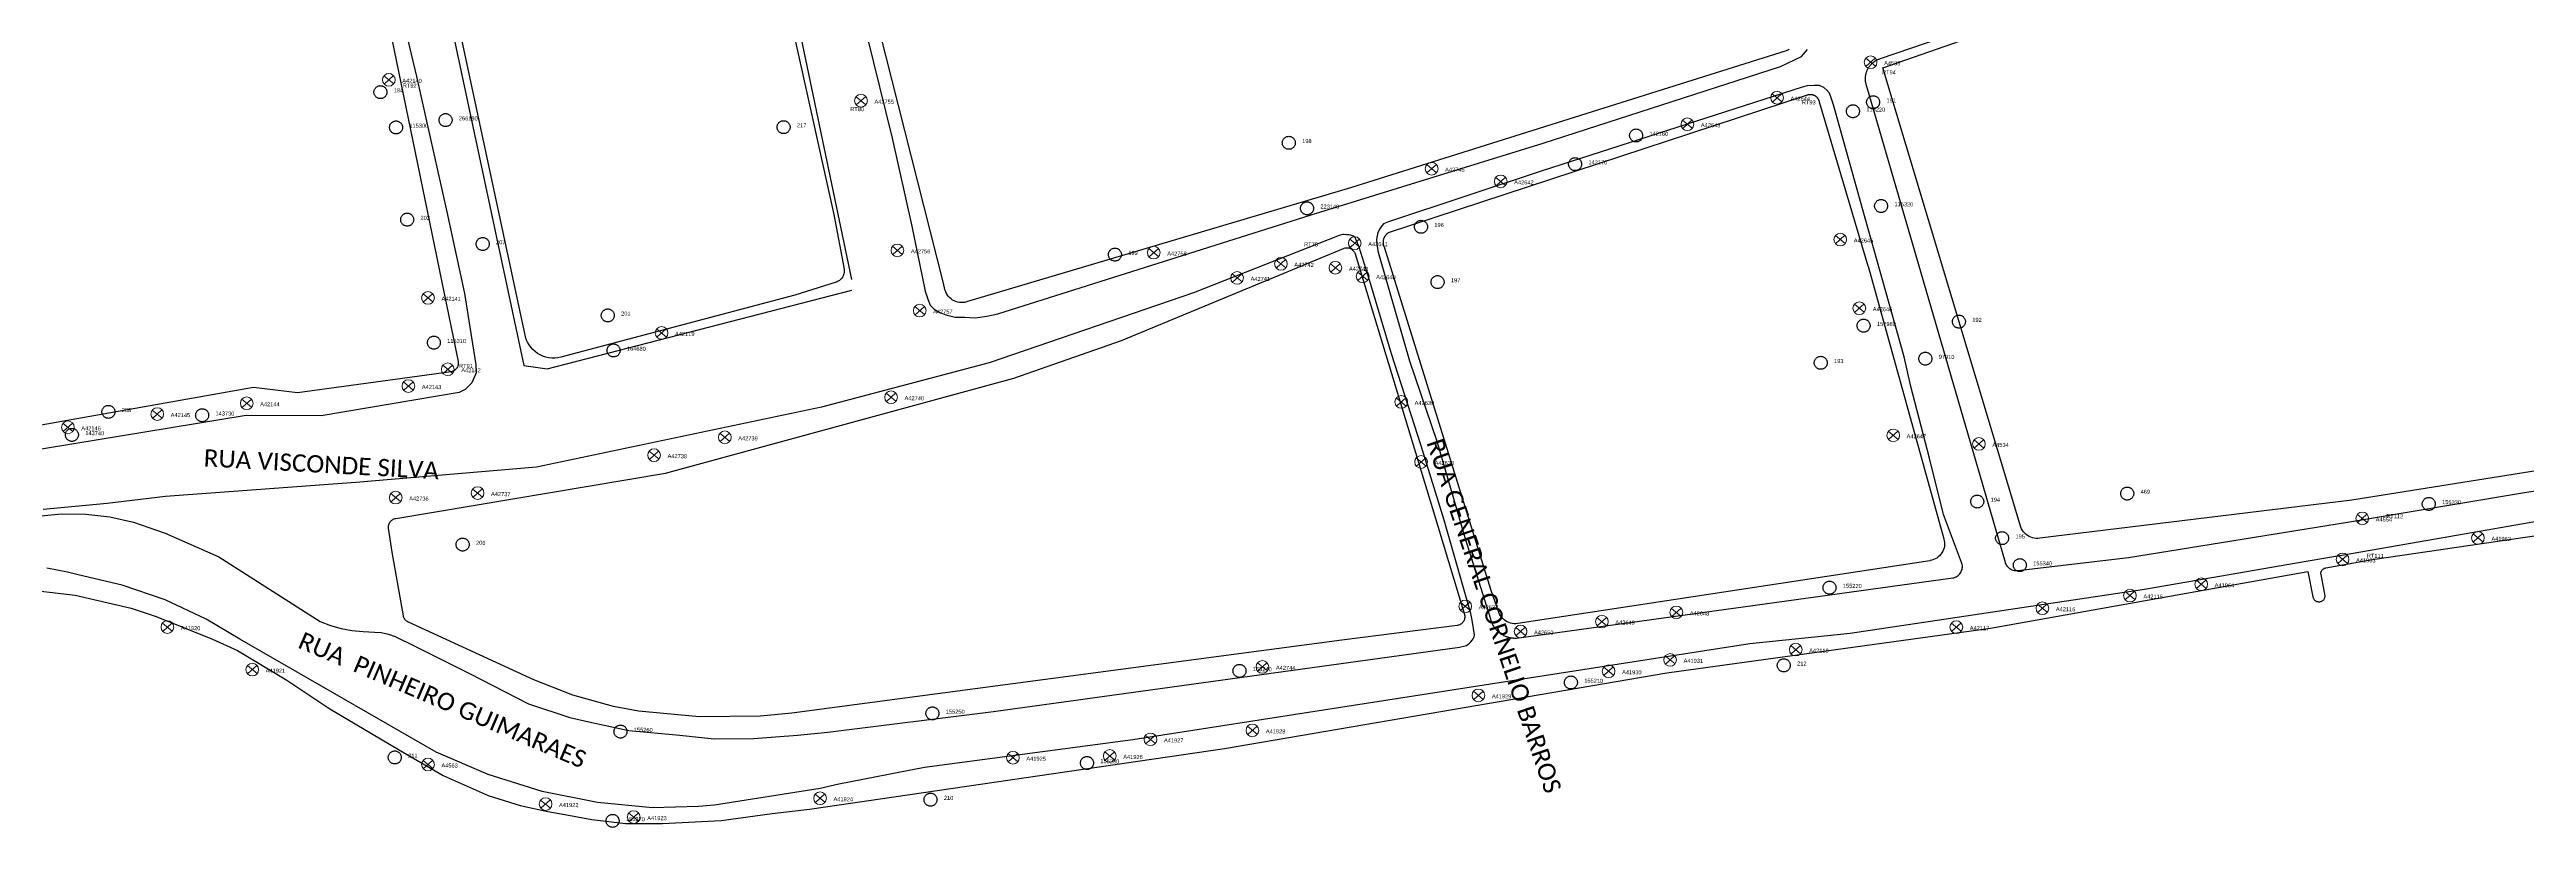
# Model space of a CAD drawing. Header units: millimetres. Extents: x 676447 to 689606, y 7455628 to 7463967.
# Drawn here: x 684855.3 to 685284, y 7459948.1 to 7460082.8 of the extents above; entities that cross this region are included whole.
import ezdxf

# ---------------------------------------------------------------- set-up
doc = ezdxf.new("R2010")
doc.units = ezdxf.units.MM
doc.header["$LTSCALE"] = 0.1
doc.header["$MEASUREMENT"] = 0
doc.linetypes.add('PHANTOM2', pattern=[1.25, 0.625, -0.125, 0.125, -0.125, 0.125, -0.125])
doc.layers.add('10.4-Postes', color=1, linetype='Continuous', lineweight=0)
for name, color, linetype in [('Caixas Subterrâneas', 5, 'Continuous'), ('LEGENDAS_INFRAESTRUTURAS', 7, 'Continuous'), ('MUB_MEIOFIO', 7, 'Continuous'), ('MUB_QUADRAS', 7, 'Continuous'), ('MUB_SEGMENTO', 7, 'Continuous'), ('NOS_DE_INFRAESTRUTURA', 7, 'Continuous')]:
    doc.layers.add(name, color=color, linetype=linetype)
doc.styles.add('Legend', font='calibri.ttf')
doc.styles.get("Standard").update_dxf_attribs({"font": 'arial.ttf'})

# ---------------------------------------------------------------- blocks, each defined once
blk = doc.blocks.new('MHMZ')
at = {"linetype": 'PHANTOM2'}
blk.add_circle((0, 0), 0.0000101, dxfattribs=at)
blk = doc.blocks.new('PTPT')
at = {"layer": '10.4-Postes', "color": 1, "linetype": 'PHANTOM2'}
for points in [[(-0.0000079, 0.0000104), (0.0000075, -0.000002)], [(0.000007, 0.0000109), (-0.0000074, -0.0000025)]]:
    blk.add_lwpolyline(points, dxfattribs=at)
at = {"layer": '10.4-Postes', "color": 1}
blk.add_circle((-0.0000002, 0.0000042), 0.00000987, dxfattribs=at)

msp = doc.modelspace()

# ---------------------------------------------------------------- linework, layer by layer
at = {"layer": 'MUB_MEIOFIO', "color": 253, "linetype": 'Continuous'}
for points in [[(684994.18, 7460042.92), (684977.66, 7460121.97), (684973.93, 7460121.7), (684920.65, 7460106.53), (684937.43, 7460028.02), (684941.43, 7460027.49), (684994.18, 7460041.06)], [(684848.67, 7460083.12), (684892.62, 7460096.8), (684909.09, 7460101.89), (684910.61, 7460102.39), (684911.4, 7460102.45), (684912.33, 7460102.2), (684913.06, 7460101.59), (684913.34, 7460101.1), (684918.81, 7460078.06), (684924.09, 7460054.64), (684927.16, 7460040.5), (684929.11, 7460028.14)], [(684996.81, 7460084.97), (685001.16, 7460067.41), (685004.54, 7460052.17), (685006.88, 7460040.92), (685007.31, 7460039.51), (685007.74, 7460038.48), (685008.44, 7460037.78), (685009.3, 7460037.26), (685010.43, 7460036.83), (685012.07, 7460036.4), (685013.72, 7460036.4), (685015.54, 7460036.31), (685017.53, 7460036.57), (685019.44, 7460037), (685073.67, 7460054.15), (685113.82, 7460066.54), (685154.9, 7460079.81), (685158.55, 7460081.55), (685159.59, 7460082.76)], [(685320.35, 7460011.89), (685282.69, 7460005.8), (685253.05, 7460000.87), (685215.17, 7459994.77), (685196.03, 7459992.48), (685195.83, 7459992.47), (685195.62, 7459992.48), (685195.41, 7459992.51), (685195.21, 7459992.56), (685195.01, 7459992.63), (685194.82, 7459992.72), (685194.64, 7459992.83), (685194.48, 7459992.96), (685194.33, 7459993.11), (685194.2, 7459993.27), (685194.08, 7459993.44), (685193.98, 7459993.63), (685193.9, 7459993.82), (685193.88, 7459993.91), (685169.89, 7460076.34), (685169.84, 7460076.46), (685169.8, 7460076.58), (685169.77, 7460076.7), (685169.73, 7460076.82), (685169.71, 7460076.94), (685169.68, 7460077.07), (685169.66, 7460077.19), (685169.65, 7460077.32), (685169.64, 7460077.45), (685169.63, 7460077.57), (685169.63, 7460077.7), (685169.63, 7460077.83), (685169.64, 7460077.95), (685169.65, 7460078.08), (685169.66, 7460078.2), (685169.68, 7460078.33), (685169.71, 7460078.45), (685169.74, 7460078.58), (685169.77, 7460078.7), (685169.81, 7460078.82), (685169.85, 7460078.94), (685169.89, 7460079.06), (685169.94, 7460079.17), (685170, 7460079.29), (685170.05, 7460079.4), (685170.12, 7460079.51), (685170.18, 7460079.62), (685170.25, 7460079.73), (685170.32, 7460079.83), (685170.4, 7460079.93), (685170.48, 7460080.03), (685170.56, 7460080.12), (685170.65, 7460080.22), (685170.74, 7460080.31), (685170.83, 7460080.39), (685170.93, 7460080.47), (685171.02, 7460080.55), (685171.13, 7460080.63), (685171.23, 7460080.7), (685171.34, 7460080.77), (685171.44, 7460080.84), (685171.55, 7460080.9), (685171.67, 7460080.96), (685171.78, 7460081.01), (685171.9, 7460081.06), (685172.02, 7460081.1), (685172.14, 7460081.14), (685172.26, 7460081.18), (685190.51, 7460087.44)], [(685104.71, 7459984.2), (685104.75, 7459984.05), (685104.79, 7459983.91), (685104.84, 7459983.76), (685104.9, 7459983.62), (685104.95, 7459983.48), (685105.02, 7459983.34), (685105.08, 7459983.2), (685105.16, 7459983.07), (685105.23, 7459982.94), (685105.32, 7459982.81), (685105.4, 7459982.69), (685105.49, 7459982.56), (685105.59, 7459982.45), (685105.69, 7459982.33), (685105.79, 7459982.22), (685105.89, 7459982.11), (685106, 7459982), (685106.12, 7459981.9), (685106.24, 7459981.81), (685106.36, 7459981.71), (685106.48, 7459981.63), (685106.61, 7459981.54), (685106.74, 7459981.46), (685106.87, 7459981.39), (685107, 7459981.32), (685107.14, 7459981.25), (685107.28, 7459981.19), (685107.42, 7459981.13), (685107.56, 7459981.08), (685107.71, 7459981.04), (685107.85, 7459980.99), (685108, 7459980.96), (685108.15, 7459980.93), (685108.3, 7459980.9), (685108.45, 7459980.88), (685108.6, 7459980.87), (685108.75, 7459980.86), (685108.91, 7459980.85), (685109.06, 7459980.85), (685109.21, 7459980.86), (685184.74, 7459991.26), (685184.95, 7459991.3), (685185.15, 7459991.37), (685185.34, 7459991.46), (685185.52, 7459991.56), (685185.69, 7459991.69), (685185.84, 7459991.83), (685185.98, 7459991.99), (685186.1, 7459992.16), (685186.2, 7459992.34), (685186.28, 7459992.53), (685186.35, 7459992.73), (685186.39, 7459992.94), (685186.41, 7459993.14), (685186.41, 7459993.35), (685186.38, 7459993.56), (685186.34, 7459993.77), (685186.28, 7459993.93), (685183.17, 7460002.27), (685183.11, 7460002.47), (685183.1, 7460002.49), (685180.73, 7460012.01), (685177.46, 7460024.41), (685176.36, 7460029.53), (685169.57, 7460053.57), (685164.09, 7460073.19), (685163.74, 7460074.2), (685163.42, 7460075.19), (685162.97, 7460075.73), (685162.45, 7460076.18), (685161.66, 7460076.5), (685160.77, 7460076.55), (685159.53, 7460076.45), (685158.68, 7460076.25), (685113.68, 7460061.76), (685087.07, 7460052.93), (685086.23, 7460052.55), (685085.9, 7460052.22), (685085.55, 7460051.72), (685085.24, 7460051.08), (685085.11, 7460050.51), (685085.02, 7460049.87), (685085.07, 7460049.1), (685085.22, 7460047.87), (685085.38, 7460047.25), (685090.69, 7460028.85), (685095.42, 7460014.94), (685100.26, 7459998.28), (685104.71, 7459984.2)], [(685101.31, 7459985.1), (685096.69, 7460001.25), (685092.73, 7460014.15), (685087.57, 7460030.07), (685084, 7460042.07), (685082.01, 7460048.54), (685081.32, 7460050.18), (685081.04, 7460050.41), (685080.84, 7460050.52), (685080.5, 7460050.64), (685080.19, 7460050.67), (685079.83, 7460050.69), (685079.42, 7460050.7), (685079.19, 7460050.71), (685078.95, 7460050.65), (685078.51, 7460050.55), (685053.31, 7460040.61), (685017.95, 7460028.53), (684988.94, 7460020.82), (684939.57, 7460010.46), (684908.3, 7460007.79), (684875.39, 7460005.34), (684865.25, 7460004.13), (684854.22, 7460003.09)], [(684929.11, 7460028.14), (684929.13, 7460026.75), (684928.39, 7460025.02), (684927.22, 7460023.87), (684926.23, 7460023.38), (684902.31, 7460019.33), (684889.34, 7460019.38), (684846.1, 7460012.28)], [(684853.2, 7460001.95), (684857.38, 7460002.34), (684861.59, 7460002.3), (684865.76, 7460001.82), (684869.86, 7460000.9), (684873.84, 7459999.56), (684875.29, 7459999.02), (684884.61, 7459994.91), (684902.13, 7459983.72), (684903.91, 7459983), (684905.76, 7459982.48), (684907.65, 7459982.15), (684909.57, 7459982.01), (684911.55, 7459981.89), (684912.68, 7459981.79), (684913.98, 7459981.53), (684915.13, 7459981.12), (684918.55, 7459979.42), (684928, 7459974.74), (684938.19, 7459969.44), (684945.38, 7459967.11), (684949.16, 7459966.21), (684955.57, 7459964.85), (684964.39, 7459964.02), (684970.35, 7459963.42), (684977.14, 7459963.49), (684984.76, 7459964.02), (684990.03, 7459964.55), (685018.69, 7459968.11), (685099.35, 7459979.27), (685099.6, 7459979.32), (685100.09, 7459979.42), (685100.56, 7459979.58), (685100.83, 7459979.72), (685101.08, 7459979.95), (685101.35, 7459980.2), (685101.58, 7459980.47), (685101.72, 7459980.7), (685101.93, 7459981.04), (685101.96, 7459981.43), (685101.54, 7459983.93), (685101.31, 7459985.1)], [(685287.17, 7460001.24), (685254.08, 7459995.47), (685244.22, 7459993.82), (685217.94, 7459989.26), (685166.98, 7459981.62), (685149.64, 7459979.87), (685042.79, 7459963.22), (685006.73, 7459958.43), (684991.9, 7459955.54), (684988.67, 7459954.82), (684970.41, 7459951.92), (684967.65, 7459951.66), (684959.7, 7459951.46), (684950.14, 7459952.37), (684940.55, 7459954.31), (684931.22, 7459957.23), (684922.24, 7459961.12), (684888.27, 7459980.64), (684882.42, 7459984.12), (684875.31, 7459987.46), (684867.89, 7459990.03), (684860.24, 7459991.82), (684858.44, 7459992.25), (684856.64, 7459992.63), (684854.82, 7459992.95)]]:
    msp.add_lwpolyline(points, dxfattribs=at)
at = {"layer": 'MUB_MEIOFIO', "linetype": 'Continuous'}
for points in [[(684994.18, 7460042.92), (684977.66, 7460121.97), (684973.93, 7460121.7), (684920.65, 7460106.53), (684937.43, 7460028.02), (684941.43, 7460027.49), (684994.18, 7460041.06)], [(684848.67, 7460083.12), (684892.62, 7460096.8), (684909.09, 7460101.89), (684910.61, 7460102.39), (684911.4, 7460102.45), (684912.33, 7460102.2), (684913.06, 7460101.59), (684913.34, 7460101.1), (684918.81, 7460078.06), (684924.09, 7460054.64), (684927.16, 7460040.5), (684929.11, 7460028.14)], [(684996.81, 7460084.97), (685001.16, 7460067.41), (685004.54, 7460052.17), (685006.88, 7460040.92), (685007.31, 7460039.51), (685007.74, 7460038.48), (685008.44, 7460037.78), (685009.3, 7460037.26), (685010.43, 7460036.83), (685012.07, 7460036.4), (685013.72, 7460036.4), (685015.54, 7460036.31), (685017.53, 7460036.57), (685019.44, 7460037), (685073.67, 7460054.15), (685113.82, 7460066.54), (685154.9, 7460079.81), (685158.55, 7460081.55), (685159.59, 7460082.76)], [(685320.35, 7460011.89), (685282.69, 7460005.8), (685253.05, 7460000.87), (685215.17, 7459994.77), (685196.03, 7459992.48), (685195.83, 7459992.47), (685195.62, 7459992.48), (685195.41, 7459992.51), (685195.21, 7459992.56), (685195.01, 7459992.63), (685194.82, 7459992.72), (685194.64, 7459992.83), (685194.48, 7459992.96), (685194.33, 7459993.11), (685194.2, 7459993.27), (685194.08, 7459993.44), (685193.98, 7459993.63), (685193.9, 7459993.82), (685193.88, 7459993.91), (685169.89, 7460076.34), (685169.84, 7460076.46), (685169.8, 7460076.58), (685169.77, 7460076.7), (685169.73, 7460076.82), (685169.71, 7460076.94), (685169.68, 7460077.07), (685169.66, 7460077.19), (685169.65, 7460077.32), (685169.64, 7460077.45), (685169.63, 7460077.57), (685169.63, 7460077.7), (685169.63, 7460077.83), (685169.64, 7460077.95), (685169.65, 7460078.08), (685169.66, 7460078.2), (685169.68, 7460078.33), (685169.71, 7460078.45), (685169.74, 7460078.58), (685169.77, 7460078.7), (685169.81, 7460078.82), (685169.85, 7460078.94), (685169.89, 7460079.06), (685169.94, 7460079.17), (685170, 7460079.29), (685170.05, 7460079.4), (685170.12, 7460079.51), (685170.18, 7460079.62), (685170.25, 7460079.73), (685170.32, 7460079.83), (685170.4, 7460079.93), (685170.48, 7460080.03), (685170.56, 7460080.12), (685170.65, 7460080.22), (685170.74, 7460080.31), (685170.83, 7460080.39), (685170.93, 7460080.47), (685171.02, 7460080.55), (685171.13, 7460080.63), (685171.23, 7460080.7), (685171.34, 7460080.77), (685171.44, 7460080.84), (685171.55, 7460080.9), (685171.67, 7460080.96), (685171.78, 7460081.01), (685171.9, 7460081.06), (685172.02, 7460081.1), (685172.14, 7460081.14), (685172.26, 7460081.18), (685190.51, 7460087.44)], [(685104.71, 7459984.2), (685104.75, 7459984.05), (685104.79, 7459983.91), (685104.84, 7459983.76), (685104.9, 7459983.62), (685104.95, 7459983.48), (685105.02, 7459983.34), (685105.08, 7459983.2), (685105.16, 7459983.07), (685105.23, 7459982.94), (685105.32, 7459982.81), (685105.4, 7459982.69), (685105.49, 7459982.56), (685105.59, 7459982.45), (685105.69, 7459982.33), (685105.79, 7459982.22), (685105.89, 7459982.11), (685106, 7459982), (685106.12, 7459981.9), (685106.24, 7459981.81), (685106.36, 7459981.71), (685106.48, 7459981.63), (685106.61, 7459981.54), (685106.74, 7459981.46), (685106.87, 7459981.39), (685107, 7459981.32), (685107.14, 7459981.25), (685107.28, 7459981.19), (685107.42, 7459981.13), (685107.56, 7459981.08), (685107.71, 7459981.04), (685107.85, 7459980.99), (685108, 7459980.96), (685108.15, 7459980.93), (685108.3, 7459980.9), (685108.45, 7459980.88), (685108.6, 7459980.87), (685108.75, 7459980.86), (685108.91, 7459980.85), (685109.06, 7459980.85), (685109.21, 7459980.86), (685184.74, 7459991.26), (685184.95, 7459991.3), (685185.15, 7459991.37), (685185.34, 7459991.46), (685185.52, 7459991.56), (685185.69, 7459991.69), (685185.84, 7459991.83), (685185.98, 7459991.99), (685186.1, 7459992.16), (685186.2, 7459992.34), (685186.28, 7459992.53), (685186.35, 7459992.73), (685186.39, 7459992.94), (685186.41, 7459993.14), (685186.41, 7459993.35), (685186.38, 7459993.56), (685186.34, 7459993.77), (685186.28, 7459993.93), (685183.17, 7460002.27), (685183.11, 7460002.47), (685183.1, 7460002.49), (685180.73, 7460012.01), (685177.46, 7460024.41), (685176.36, 7460029.53), (685169.57, 7460053.57), (685164.09, 7460073.19), (685163.74, 7460074.2), (685163.42, 7460075.19), (685162.97, 7460075.73), (685162.45, 7460076.18), (685161.66, 7460076.5), (685160.77, 7460076.55), (685159.53, 7460076.45), (685158.68, 7460076.25), (685113.68, 7460061.76), (685087.07, 7460052.93), (685086.23, 7460052.55), (685085.9, 7460052.22), (685085.55, 7460051.72), (685085.24, 7460051.08), (685085.11, 7460050.51), (685085.02, 7460049.87), (685085.07, 7460049.1), (685085.22, 7460047.87), (685085.38, 7460047.25), (685090.69, 7460028.85), (685095.42, 7460014.94), (685100.26, 7459998.28), (685104.71, 7459984.2)], [(685101.31, 7459985.1), (685096.69, 7460001.25), (685092.73, 7460014.15), (685087.57, 7460030.07), (685084, 7460042.07), (685082.01, 7460048.54), (685081.32, 7460050.18), (685081.04, 7460050.41), (685080.84, 7460050.52), (685080.5, 7460050.64), (685080.19, 7460050.67), (685079.83, 7460050.69), (685079.42, 7460050.7), (685079.19, 7460050.71), (685078.95, 7460050.65), (685078.51, 7460050.55), (685053.31, 7460040.61), (685017.95, 7460028.53), (684988.94, 7460020.82), (684939.57, 7460010.46), (684908.3, 7460007.79), (684875.39, 7460005.34), (684865.25, 7460004.13), (684854.22, 7460003.09)], [(684929.11, 7460028.14), (684929.13, 7460026.75), (684928.39, 7460025.02), (684927.22, 7460023.87), (684926.23, 7460023.38), (684902.31, 7460019.33), (684889.34, 7460019.38), (684846.1, 7460012.28)], [(684853.2, 7460001.95), (684857.38, 7460002.34), (684861.59, 7460002.3), (684865.76, 7460001.82), (684869.86, 7460000.9), (684873.84, 7459999.56), (684875.29, 7459999.02), (684884.61, 7459994.91), (684902.13, 7459983.72), (684903.91, 7459983), (684905.76, 7459982.48), (684907.65, 7459982.15), (684909.57, 7459982.01), (684911.55, 7459981.89), (684912.68, 7459981.79), (684913.98, 7459981.53), (684915.13, 7459981.12), (684918.55, 7459979.42), (684928, 7459974.74), (684938.19, 7459969.44), (684945.38, 7459967.11), (684949.16, 7459966.21), (684955.57, 7459964.85), (684964.39, 7459964.02), (684970.35, 7459963.42), (684977.14, 7459963.49), (684984.76, 7459964.02), (684990.03, 7459964.55), (685018.69, 7459968.11), (685099.35, 7459979.27), (685099.6, 7459979.32), (685100.09, 7459979.42), (685100.56, 7459979.58), (685100.83, 7459979.72), (685101.08, 7459979.95), (685101.35, 7459980.2), (685101.58, 7459980.47), (685101.72, 7459980.7), (685101.93, 7459981.04), (685101.96, 7459981.43), (685101.54, 7459983.93), (685101.31, 7459985.1)], [(685287.17, 7460001.24), (685254.08, 7459995.47), (685244.22, 7459993.82), (685217.94, 7459989.26), (685166.98, 7459981.62), (685149.64, 7459979.87), (685042.79, 7459963.22), (685006.73, 7459958.43), (684991.9, 7459955.54), (684988.67, 7459954.82), (684970.41, 7459951.92), (684967.65, 7459951.66), (684959.7, 7459951.46), (684950.14, 7459952.37), (684940.55, 7459954.31), (684931.22, 7459957.23), (684922.24, 7459961.12), (684888.27, 7459980.64), (684882.42, 7459984.12), (684875.31, 7459987.46), (684867.89, 7459990.03), (684860.24, 7459991.82), (684858.44, 7459992.25), (684856.64, 7459992.63), (684854.82, 7459992.95)]]:
    msp.add_lwpolyline(points, dxfattribs=at)
at = {"layer": 'MUB_QUADRAS', "linetype": 'Continuous'}
for points in [[(685156.45, 7460082.79), (685156.36, 7460082.74), (685156.27, 7460082.69), (685156.17, 7460082.65), (685156.08, 7460082.61), (685155.98, 7460082.57), (685155.88, 7460082.54), (685080.51, 7460058.78), (685014.04, 7460039.04), (685013.74, 7460038.97), (685013.42, 7460038.93), (685013.11, 7460038.93), (685012.8, 7460038.95), (685012.49, 7460039.01), (685012.19, 7460039.1), (685011.9, 7460039.22), (685011.62, 7460039.38), (685011.37, 7460039.56), (685011.13, 7460039.76), (685010.91, 7460039.99), (685010.72, 7460040.24), (685010.56, 7460040.51), (685010.43, 7460040.79), (685010.33, 7460041.09), (685010.3, 7460041.19), (685010.02, 7460042.29), (684988.92, 7460125.78)], [(684978.11, 7460112.47), (684991.09, 7460054.18), (684992.83, 7460044.74), (684992.85, 7460044.57), (684992.86, 7460044.36), (684992.85, 7460044.15), (684992.81, 7460043.94), (684992.76, 7460043.74), (684992.68, 7460043.55), (684992.58, 7460043.36), (684992.47, 7460043.19), (684992.33, 7460043.03), (684992.18, 7460042.88), (684992.02, 7460042.75), (684991.84, 7460042.64), (684991.65, 7460042.54), (684991.46, 7460042.47), (684984.3, 7460040.24), (684943.78, 7460029.5), (684943.27, 7460029.4), (684942.75, 7460029.34), (684942.23, 7460029.34), (684941.71, 7460029.4), (684941.19, 7460029.51), (684940.7, 7460029.67), (684940.22, 7460029.89), (684939.77, 7460030.15), (684939.34, 7460030.46), (684938.96, 7460030.81), (684938.61, 7460031.2), (684938.3, 7460031.63), (684938.04, 7460032.08), (684937.83, 7460032.56), (684937.67, 7460033.06), (684937.61, 7460033.29), (684922.84, 7460102.3)], [(685172.63, 7460079.57), (685233.03, 7460100.67)], [(684912.89, 7460092.72), (684926.01, 7460028.72), (684926.03, 7460028.57), (684926.04, 7460028.41), (684926.03, 7460028.26), (684926.01, 7460028.1), (684925.96, 7460027.95), (684925.91, 7460027.8), (684925.83, 7460027.66), (684925.75, 7460027.53), (684925.65, 7460027.41), (684925.54, 7460027.3), (684925.41, 7460027.2), (684925.28, 7460027.12), (684925.14, 7460027.05), (684924.99, 7460026.99), (684924.85, 7460026.95), (684898.24, 7460023.3)], [(685292.23, 7460010.86), (685253.84, 7460004.75), (685199.8, 7459998.14), (685199.48, 7459998.11), (685199.17, 7459998.11), (685198.86, 7459998.15), (685198.55, 7459998.22), (685198.25, 7459998.32), (685197.97, 7459998.45), (685197.7, 7459998.61), (685197.44, 7459998.79), (685197.21, 7459999), (685197, 7459999.24), (685196.82, 7459999.49), (685196.67, 7459999.77), (685196.54, 7460000.06), (685172.63, 7460079.57)], [(685086.36, 7460048.54), (685086.34, 7460048.6), (685086.31, 7460048.66), (685086.29, 7460048.73), (685086.26, 7460048.79), (685086.24, 7460048.86), (685086.23, 7460048.93), (685086.21, 7460049), (685086.2, 7460049.06), (685086.19, 7460049.13), (685086.18, 7460049.2), (685086.18, 7460049.27), (685086.18, 7460049.34), (685086.18, 7460049.41), (685086.18, 7460049.48), (685086.18, 7460049.55), (685086.19, 7460049.62), (685086.2, 7460049.69), (685086.21, 7460049.75), (685086.22, 7460049.82), (685086.24, 7460049.89), (685086.26, 7460049.96), (685086.28, 7460050.02), (685086.3, 7460050.09), (685086.33, 7460050.15), (685086.36, 7460050.22), (685086.39, 7460050.28), (685086.42, 7460050.34), (685086.45, 7460050.4), (685086.49, 7460050.46), (685086.53, 7460050.52), (685086.57, 7460050.57), (685086.61, 7460050.63), (685086.66, 7460050.68), (685086.7, 7460050.73), (685086.75, 7460050.78), (685086.8, 7460050.83), (685086.85, 7460050.88), (685086.9, 7460050.92), (685086.96, 7460050.97), (685087.01, 7460051.01), (685087.07, 7460051.05), (685159.58, 7460074.9), (685159.63, 7460074.91), (685159.68, 7460074.93), (685159.73, 7460074.94), (685159.79, 7460074.95), (685159.84, 7460074.96), (685159.9, 7460074.97), (685159.95, 7460074.97), (685160.01, 7460074.98), (685160.06, 7460074.98), (685160.12, 7460074.98), (685160.17, 7460074.98), (685160.23, 7460074.97), (685160.28, 7460074.97), (685160.34, 7460074.96), (685160.39, 7460074.95), (685160.45, 7460074.94), (685160.5, 7460074.92), (685160.55, 7460074.91), (685160.6, 7460074.89), (685160.66, 7460074.87), (685160.71, 7460074.85), (685160.76, 7460074.83), (685160.81, 7460074.8), (685160.85, 7460074.78), (685160.9, 7460074.75), (685160.95, 7460074.72), (685161, 7460074.69), (685161.04, 7460074.66), (685161.08, 7460074.62), (685161.13, 7460074.59), (685161.17, 7460074.55), (685161.21, 7460074.51), (685161.24, 7460074.47), (685161.28, 7460074.43), (685161.32, 7460074.39), (685161.35, 7460074.35), (685161.38, 7460074.3), (685161.41, 7460074.26), (685161.44, 7460074.21), (685161.47, 7460074.16), (685161.5, 7460074.11), (685161.52, 7460074.06), (685161.54, 7460074.01), (685161.57, 7460073.96), (685161.58, 7460073.91), (685161.6, 7460073.86), (685161.62, 7460073.81), (685161.63, 7460073.75), (685161.64, 7460073.7), (685170.07, 7460045.3), (685170.09, 7460045.24), (685183.21, 7459998.02), (685183.28, 7459997.71), (685183.32, 7459997.4), (685183.32, 7459997.09), (685183.29, 7459996.77), (685183.23, 7459996.47), (685183.13, 7459996.17), (685183.01, 7459995.88), (685182.85, 7459995.61), (685182.67, 7459995.35), (685182.46, 7459995.11), (685182.23, 7459994.9), (685181.98, 7459994.71), (685181.71, 7459994.56), (685181.42, 7459994.43), (685181.13, 7459994.33), (685180.82, 7459994.26), (685180.78, 7459994.25), (685109.44, 7459983.37), (685109.12, 7459983.34), (685108.81, 7459983.34), (685108.5, 7459983.37), (685108.19, 7459983.44), (685107.89, 7459983.54), (685107.61, 7459983.67), (685107.34, 7459983.83), (685107.08, 7459984.01), (685106.85, 7459984.22), (685106.64, 7459984.46), (685106.46, 7459984.71), (685106.3, 7459984.99), (685106.18, 7459985.27), (685106.15, 7459985.36), (685104.87, 7459989.08), (685086.36, 7460048.54)], [(684914, 7459999.86), (684913.98, 7460000.01), (684913.98, 7460000.17), (684914, 7460000.33), (684914.03, 7460000.48), (684914.08, 7460000.63), (684914.14, 7460000.77), (684914.22, 7460000.91), (684914.32, 7460001.04), (684914.42, 7460001.15), (684914.54, 7460001.26), (684914.67, 7460001.35), (684914.8, 7460001.43), (684914.95, 7460001.49), (684915.1, 7460001.54), (684915.23, 7460001.57), (684961.94, 7460009.43), (685022.21, 7460025.88), (685040.84, 7460032.38), (685079.27, 7460048.33), (685079.41, 7460048.38), (685079.56, 7460048.41), (685079.72, 7460048.43), (685079.87, 7460048.44), (685080.03, 7460048.43), (685080.19, 7460048.4), (685080.34, 7460048.36), (685080.48, 7460048.3), (685080.62, 7460048.23), (685080.75, 7460048.14), (685080.87, 7460048.04), (685080.98, 7460047.92), (685081.08, 7460047.8), (685081.16, 7460047.67), (685081.23, 7460047.53), (685081.28, 7460047.38), (685094.71, 7460003.3), (685100.21, 7459984.95), (685100.23, 7459984.86), (685100.26, 7459984.7), (685100.27, 7459984.55), (685100.27, 7459984.39), (685100.25, 7459984.24), (685100.21, 7459984.08), (685100.16, 7459983.93), (685100.09, 7459983.79), (685100.01, 7459983.66), (685099.91, 7459983.54), (685099.8, 7459983.42), (685099.68, 7459983.32), (685099.55, 7459983.23), (685099.41, 7459983.16), (685099.27, 7459983.1), (685099.12, 7459983.06), (685098.96, 7459983.03), (685078.99, 7459980.5), (684983.77, 7459967.84), (684978.36, 7459967.35), (684967.79, 7459967.23), (684957.27, 7459968.22), (684952.92, 7459969.03), (684945.91, 7459970.96), (684939.13, 7459973.61), (684917.41, 7459983.61), (684917.37, 7459983.63), (684917.24, 7459983.7), (684917.11, 7459983.79), (684916.99, 7459983.9), (684916.88, 7459984.01), (684916.79, 7459984.14), (684916.71, 7459984.27), (684916.64, 7459984.41), (684916.59, 7459984.56), (684916.55, 7459984.72), (684914.63, 7459995.74), (684914, 7459999.86)], [(684898.24, 7460023.3), (684890.58, 7460024.26), (684846.66, 7460016.42)], [(684849.86, 7459989.43), (684859.72, 7459988.25), (684869.41, 7459986.04), (684873.76, 7459984.56), (684878.79, 7459982.58), (684883.52, 7459980.66), (684887.82, 7459978.67), (684896.35, 7459973.58), (684903.8, 7459968.61), (684915.7, 7459961.54), (684923.46, 7459957.05), (684931.22, 7459953.6), (684936.74, 7459951.88), (684941.57, 7459950.84), (684944.5, 7459950.33), (684949.15, 7459949.46), (684955.02, 7459948.77), (684961.4, 7459948.77), (684971.57, 7459949.29), (684980.37, 7459950.5), (684986.87, 7459951.21), (685058.66, 7459961.71), (685135.23, 7459974.81), (685191.28, 7459982.58), (685246.19, 7459992.38), (685247.09, 7459987.97), (685247.11, 7459987.87), (685247.15, 7459987.77), (685247.19, 7459987.68), (685247.25, 7459987.59), (685247.31, 7459987.5), (685247.38, 7459987.43), (685247.46, 7459987.36), (685247.55, 7459987.3), (685247.64, 7459987.25), (685247.73, 7459987.21), (685247.83, 7459987.18), (685247.94, 7459987.16), (685248.04, 7459987.15), (685248.16, 7459987.14), (685248.21, 7459987.14), (685248.31, 7459987.15), (685248.42, 7459987.17), (685248.52, 7459987.2), (685248.61, 7459987.24), (685248.71, 7459987.29), (685248.79, 7459987.35), (685248.87, 7459987.41), (685248.95, 7459987.49), (685249.01, 7459987.57), (685249.07, 7459987.66), (685249.11, 7459987.76), (685249.15, 7459987.85), (685249.17, 7459987.96), (685249.19, 7459988.06), (685249.19, 7459988.16), (685248.49, 7459991.86), (685248.48, 7459991.96), (685248.48, 7459992.06), (685248.48, 7459992.17), (685248.51, 7459992.27), (685248.54, 7459992.37), (685248.58, 7459992.46), (685248.63, 7459992.56), (685248.69, 7459992.64), (685248.76, 7459992.72), (685248.84, 7459992.79), (685248.92, 7459992.85), (685249.01, 7459992.91), (685249.1, 7459992.95), (685249.2, 7459992.98), (685249.31, 7459993.01), (685257.4, 7459994.48), (685344.58, 7460007.21)]]:
    msp.add_lwpolyline(points, dxfattribs=at)

# ---------------------------------------------------------------- block references
at = {"layer": 'Caixas Subterrâneas', "color": 40}
for p, xscale, yscale, zscale, rotation in [((684912.58, 7460075.37), 111319.4907932736, 111319.4907932736, 111319.4907932736, 359.2963305937789), ((684923.85, 7460070.53), 111319.4907932735, 111319.4907932735, 111319.4907932735, 359.2962862292517), ((685167.47, 7460072.06), 111319.4907932735, 111319.4907932735, 111319.4907932735, 359.2953602584138), ((685170.96, 7460073.63), 111319.4907932736, 111319.4907932736, 111319.4907932736, 359.2953474457983), ((684915.28, 7460069.27), 111319.4907932736, 111319.4907932736, 111319.4907932736, 359.2963184527064), ((684982.36, 7460069.31), 111319.4907932736, 111319.4907932736, 111319.4907932736, 359.2960633538705), ((685069.82, 7460066.6), 111319.4907932736, 111319.4907932736, 111319.4907932736, 359.2957299019358), ((685129.93, 7460067.87), 111319.4907932736, 111319.4907932736, 111319.4907932736, 359.2955017157353), ((685119.37, 7460062.91), 111319.4907932736, 111319.4907932736, 111319.4907932736, 359.2955403427525), ((684917.21, 7460053.3), 111319.4907932736, 111319.4907932736, 111319.4907932736, 359.2963061614541), ((685072.97, 7460055.26), 111319.4907932736, 111319.4907932736, 111319.4907932736, 359.2957144155775), ((685172.34, 7460055.66), 111319.4907932735, 111319.4907932735, 111319.4907932735, 359.2953366681083), ((684930.28, 7460049.08), 111319.4907932736, 111319.4907932736, 111319.4907932736, 359.2962551592005), ((685092.7, 7460052.06), 111319.4907932735, 111319.4907932735, 111319.4907932735, 359.295638427724), ((685039.72, 7460047.24), 111319.4907932736, 111319.4907932736, 111319.4907932736, 359.29583840955), ((685095.57, 7460042.49), 111319.4907932736, 111319.4907932736, 111319.4907932736, 359.2956245375463), ((684951.93, 7460036.72), 111319.4907932736, 111319.4907932736, 111319.4907932736, 359.2961690340947), ((684921.83, 7460032), 111319.4907932736, 111319.4907932736, 111319.4907932736, 359.2962820502878), ((685169.31, 7460034.94), 111319.4907932736, 111319.4907932736, 111319.4907932736, 359.2953417644663), ((685185.81, 7460035.64), 111319.4907932736, 111319.4907932736, 111319.4907932736, 359.2952792465733), ((684952.94, 7460030.65), 111319.4907932735, 111319.4907932735, 111319.4907932735, 359.2961632966505), ((685161.89, 7460028.51), 111319.4907932735, 111319.4907932735, 111319.4907932735, 359.2953680139234), ((685180, 7460029.23), 111319.4907932736, 111319.4907932736, 111319.4907932736, 359.2952993467613), ((684865.49, 7460020.02), 111319.4907932736, 111319.4907932736, 111319.4907932736, 359.2964925872583), ((684881.72, 7460019.43), 111319.4907932735, 111319.4907932735, 111319.4907932735, 359.2964306787699), ((684859.18, 7460016.03), 111319.4907932736, 111319.4907932736, 111319.4907932736, 359.2965153718252), ((685188.98, 7460004.49), 111319.4907932735, 111319.4907932735, 111319.4907932735, 359.2952575687832), ((685214.94, 7460005.87), 111319.4907932736, 111319.4907932736, 111319.4907932736, 359.2951592664709), ((685267.14, 7460004.07), 111319.4907932735, 111319.4907932735, 111319.4907932735, 359.2949601970359), ((685193.28, 7459998.15), 111319.4907932736, 111319.4907932736, 111319.4907932736, 359.2952392488291), ((684926.81, 7459997.04), 111319.4907932736, 111319.4907932736, 111319.4907932736, 359.2962523128962), ((685196.36, 7459993.48), 111319.4907932736, 111319.4907932736, 111319.4907932736, 359.2952260981987), ((685163.41, 7459989.58), 111319.4907932736, 111319.4907932736, 111319.4907932736, 359.29535020381), ((685155.49, 7459976.13), 111319.4907932735, 111319.4907932735, 111319.4907932735, 359.2953761705779), ((685061.28, 7459975.17), 111319.4907932736, 111319.4907932736, 111319.4907932736, 359.295734168763), ((685118.65, 7459973.16), 111319.4907932736, 111319.4907932736, 111319.4907932736, 359.2955153544342), ((685008.13, 7459967.81), 111319.4907932736, 111319.4907932736, 111319.4907932736, 359.2959340091314), ((684954.13, 7459964.66), 111319.4907932736, 111319.4907932736, 111319.4907932736, 359.29613841241), ((684915.06, 7459960.18), 111319.4907932735, 111319.4907932735, 111319.4907932735, 359.296285623092), ((685034.88, 7459959.22), 111319.4907932735, 111319.4907932735, 111319.4907932735, 359.2958296410518), ((685007.8, 7459952.87), 111319.4907932736, 111319.4907932736, 111319.4907932736, 359.2959306540937), ((684952.77, 7459949.2), 111319.4907932736, 111319.4907932736, 111319.4907932736, 359.2961388297936)]:
    msp.add_blockref('MHMZ', p, dxfattribs=dict(at, xscale=xscale, yscale=yscale, zscale=zscale, rotation=rotation))
at = {"layer": 'NOS_DE_INFRAESTRUTURA', "color": 1}
for p, xscale, yscale, zscale, rotation in [((685170.54, 7460080.08), 111319.4907932736, 111319.4907932736, 111319.4907932736, 359.2953510416193), ((684914.05, 7460077.04), 111319.4907932736, 111319.4907932736, 111319.4907932736, 359.2963255308134), ((684995.78, 7460073.42), 111319.4907932736, 111319.4907932736, 111319.4907932736, 359.2960135867905), ((685154.35, 7460073.93), 111319.4907932736, 111319.4907932736, 111319.4907932736, 359.2954107283996), ((685138.83, 7460069.35), 111319.4907932736, 111319.4907932736, 111319.4907932736, 359.2954683034476), ((685094.56, 7460061.65), 111319.4907932736, 111319.4907932736, 111319.4907932736, 359.2956342849957), ((685106.51, 7460059.45), 111319.4907932736, 111319.4907932736, 111319.4907932736, 359.2955881720978), ((685081.25, 7460048.76), 111319.4907932736, 111319.4907932736, 111319.4907932736, 359.2956809316873), ((685165.29, 7460049.39), 111319.4907932735, 111319.4907932735, 111319.4907932735, 359.2953615169415), ((685002.08, 7460047.51), 111319.4907932735, 111319.4907932735, 111319.4907932735, 359.295981628742), ((685046.46, 7460047.12), 111319.4907932736, 111319.4907932736, 111319.4907932736, 359.2958127437457), ((685068.46, 7460045.18), 111319.4907932736, 111319.4907932736, 111319.4907932736, 359.2957284806881), ((685077.91, 7460044.49), 111319.4907932736, 111319.4907932736, 111319.4907932736, 359.2956923316008), ((685060.89, 7460042.74), 111319.4907932736, 111319.4907932736, 111319.4907932736, 359.2957564900568), ((685082.62, 7460043.03), 111319.4907932736, 111319.4907932736, 111319.4907932736, 359.295673967634), ((684920.83, 7460039.29), 111319.4907932736, 111319.4907932736, 111319.4907932736, 359.2962880966893), ((685005.94, 7460037.08), 111319.4907932736, 111319.4907932736, 111319.4907932736, 359.2959637440744), ((685168.59, 7460037.5), 111319.4907932736, 111319.4907932736, 111319.4907932736, 359.2953453123397), ((684961.26, 7460033.21), 111319.4907932736, 111319.4907932736, 111319.4907932736, 359.296132437598), ((684924.26, 7460026.92), 111319.4907932735, 111319.4907932735, 111319.4907932735, 359.2962712162816), ((684917.43, 7460024.02), 111319.4907932735, 111319.4907932735, 111319.4907932735, 359.2962963074541), ((684873.96, 7460019.16), 111319.4907932735, 111319.4907932735, 111319.4907932735, 359.2964601133992), ((684889.45, 7460021.04), 111319.4907932735, 111319.4907932735, 111319.4907932735, 359.296401794146), ((685000.99, 7460022.08), 111319.4907932736, 111319.4907932736, 111319.4907932736, 359.295977923999), ((685089.29, 7460021.26), 111319.4907932736, 111319.4907932736, 111319.4907932736, 359.2956418759017), ((684858.49, 7460016.87), 111319.4907932736, 111319.4907932736, 111319.4907932736, 359.2965182579215), ((684972.21, 7460015.14), 111319.4907932736, 111319.4907932736, 111319.4907932736, 359.2960852515691), ((685174.45, 7460015.48), 111319.4907932736, 111319.4907932736, 111319.4907932736, 359.2953162062332), ((684959.97, 7460012.05), 111319.4907932736, 111319.4907932736, 111319.4907932736, 359.2961308401103), ((685092.74, 7460010.87), 111319.4907932736, 111319.4907932736, 111319.4907932736, 359.2956255307502), ((685189.29, 7460013.99), 111319.4907932736, 111319.4907932736, 111319.4907932736, 359.2952593062668), ((684929.42, 7460005.48), 111319.4907932736, 111319.4907932736, 111319.4907932736, 359.2962450036437), ((684915.24, 7460004.71), 111319.4907932736, 111319.4907932736, 111319.4907932736, 359.2962986557047), ((685255.64, 7460001.09), 111319.4907932736, 111319.4907932736, 111319.4907932736, 359.2950030209562), ((685275.67, 7459997.73), 111319.4907932736, 111319.4907932736, 111319.4907932736, 359.2949257968556), ((685252.24, 7459994.01), 111319.4907932735, 111319.4907932735, 111319.4907932735, 359.2950137595844), ((685227.78, 7459989.69), 111319.4907932735, 111319.4907932735, 111319.4907932735, 359.2951054537032), ((685100.38, 7459985.87), 111319.4907932736, 111319.4907932736, 111319.4907932736, 359.2955887694972), ((685136.91, 7459984.82), 111319.4907932736, 111319.4907932736, 111319.4907932736, 359.2954495079143), ((685200.28, 7459985.55), 111319.4907932736, 111319.4907932736, 111319.4907932736, 359.2952087295918), ((685215.43, 7459987.74), 111319.4907932735, 111319.4907932735, 111319.4907932735, 359.295151807373), ((684875.72, 7459982.28), 111319.4907932736, 111319.4907932736, 111319.4907932736, 359.2964420605004), ((685109.95, 7459981.52), 111319.4907932736, 111319.4907932736, 111319.4907932736, 359.2955510175931), ((685124.02, 7459983.23), 111319.4907932735, 111319.4907932735, 111319.4907932735, 359.2954980378528), ((685185.38, 7459982.27), 111319.4907932736, 111319.4907932736, 111319.4907932736, 359.2952644029664), ((685135.84, 7459976.61), 111319.4907932736, 111319.4907932736, 111319.4907932736, 359.2954510414481), ((685157.58, 7459978.38), 111319.4907932736, 111319.4907932736, 111319.4907932736, 359.2953689075999), ((684890.41, 7459974.92), 111319.4907932736, 111319.4907932736, 111319.4907932736, 359.2963839216116), ((685065.27, 7459975.39), 111319.4907932736, 111319.4907932736, 111319.4907932736, 359.2957190692083), ((685125.19, 7459974.64), 111319.4907932735, 111319.4907932735, 111319.4907932735, 359.2954909289435), ((685102.65, 7459970.46), 111319.4907932736, 111319.4907932736, 111319.4907932736, 359.2955753793455), ((685045.89, 7459962.83), 111319.4907932736, 111319.4907932736, 111319.4907932736, 359.2957888648546), ((685063.54, 7459964.4), 111319.4907932736, 111319.4907932736, 111319.4907932736, 359.2957222544389), ((684920.83, 7459958.49), 111319.4907932735, 111319.4907932735, 111319.4907932735, 359.2962631653999), ((685022.08, 7459959.67), 111319.4907932736, 111319.4907932736, 111319.4907932736, 359.2958784489526), ((685038.85, 7459959.97), 111319.4907932736, 111319.4907932736, 111319.4907932736, 359.2958147757117), ((684941.18, 7459951.64), 111319.4907932736, 111319.4907932736, 111319.4907932736, 359.2961836393085), ((684988.7, 7459952.65), 111319.4907932736, 111319.4907932736, 111319.4907932736, 359.2960032486633), ((684956.45, 7459949.38), 111319.4907932736, 111319.4907932736, 111319.4907932736, 359.2961248625022)]:
    msp.add_blockref('PTPT', p, dxfattribs=dict(at, xscale=xscale, yscale=yscale, zscale=zscale, rotation=rotation))

# ---------------------------------------------------------------- texts
at = {"layer": 'LEGENDAS_INFRAESTRUTURAS', "color": 1}
for s, rotation, p in [('A4533', 359.2953, (685172.85, 7460080.05)), ('A42140', 359.2963, (684916.36, 7460077.01)), ('RT92', 359.2963, (684916.45, 7460076.18)), ('RT94', 359.2953, (685172.5, 7460078.46)), ('RT80', 359.296, (684993.9, 7460072.1)), ('A42755', 359.296, (684998.09, 7460073.39)), ('A42644', 359.2954, (685156.66, 7460073.9)), ('RT93', 359.2954, (685158.62, 7460073.28)), ('A42643', 359.2955, (685141.14, 7460069.32)), ('A42745', 359.2956, (685096.87, 7460061.62)), ('A42642', 359.2956, (685108.82, 7460059.42)), ('A42645', 359.2954, (685167.6, 7460049.36)), ('A42756', 359.296, (685004.39, 7460047.49)), ('A42758', 359.2958, (685048.77, 7460047.09)), ('A42742', 359.2957, (685070.77, 7460045.15)), ('RT78', 359.2957, (685072.45, 7460048.68)), ('A42641', 359.2957, (685083.56, 7460048.73)), ('A42741', 359.2957, (685063.2, 7460042.71)), ('A42743', 359.2957, (685080.22, 7460044.46)), ('A42640', 359.2957, (685084.93, 7460043)), ('A42141', 359.2963, (684923.14, 7460039.26)), ('A42757', 359.296, (685008.25, 7460037.05)), ('A42646', 359.2953, (685170.9, 7460037.47)), ('A42119', 359.2961, (684963.57, 7460033.18)), ('A42143', 359.2963, (684919.74, 7460023.99)), ('RT91', 359.2963, (684926.19, 7460027.63)), ('A42142', 359.2963, (684926.57, 7460026.9)), ('A42144', 359.2964, (684891.76, 7460021.01)), ('A42740', 359.296, (685003.3, 7460022.05)), ('A42639', 359.2956, (685091.6, 7460021.23)), ('A42146', 359.2965, (684860.8, 7460016.84)), ('A42145', 359.2965, (684876.27, 7460019.14)), ('A42739', 359.2961, (684974.52, 7460015.11)), ('A42647', 359.2953, (685176.76, 7460015.45)), ('A42738', 359.2961, (684962.28, 7460012.02)), ('A42638', 359.2956, (685095.05, 7460010.85)), ('A4534', 359.2953, (685191.6, 7460013.96)), ('A42736', 359.2963, (684917.55, 7460004.68)), ('A42737', 359.2962, (684931.72, 7460005.45)), ('A4554', 359.295, (685257.95, 7460001.06)), ('RT112', 359.295, (685259.78, 7460001.62)), ('A41963', 359.295, (685254.55, 7459993.98)), ('RT111', 359.295, (685256.42, 7459994.76)), ('A41962', 359.2949, (685277.98, 7459997.7)), ('A41964', 359.2951, (685230.08, 7459989.66)), ('A42637', 359.2956, (685102.69, 7459985.84)), ('A42116', 359.2952, (685202.59, 7459985.52)), ('A42115', 359.2951, (685217.74, 7459987.71)), ('A41920', 359.2964, (684878.03, 7459982.25)), ('A42650', 359.2955, (685112.26, 7459981.49)), ('A42649', 359.2955, (685126.33, 7459983.21)), ('A42648', 359.2954, (685139.22, 7459984.79)), ('A42117', 359.2953, (685187.69, 7459982.24)), ('A41931', 359.2954, (685138.15, 7459976.59)), ('A42118', 359.2954, (685159.89, 7459978.35)), ('A41921', 359.2964, (684892.72, 7459974.89)), ('A42744', 359.2957, (685067.58, 7459975.36)), ('A41930', 359.2955, (685127.5, 7459974.61)), ('A41929', 359.2956, (685104.96, 7459970.44)), ('A41928', 359.2957, (685065.85, 7459964.37)), ('A41925', 359.2959, (685024.39, 7459959.64)), ('A41926', 359.2958, (685041.16, 7459959.94)), ('A41927', 359.2958, (685048.2, 7459962.81)), ('A4563', 359.2963, (684923.14, 7459958.46)), ('A41922', 359.2962, (684943.49, 7459951.61)), ('A41924', 359.296, (684991.01, 7459952.62)), ('A41923', 359.2961, (684958.76, 7459949.35))]:
    msp.add_text(s, height=0.7, rotation=rotation, dxfattribs=at).set_placement(p)
at = {"layer": 'LEGENDAS_INFRAESTRUTURAS', "color": 5}
for s, rotation, p in [('184', 359.2963, (684914.89, 7460075.34)), ('115220', 359.2954, (685169.78, 7460072.04)), ('191', 359.2953, (685173.27, 7460073.6)), ('115300', 359.2963, (684917.59, 7460069.24)), ('266190', 359.2963, (684926.16, 7460070.5)), ('217', 359.2961, (684984.67, 7460069.28)), ('198', 359.2957, (685072.13, 7460066.57)), ('142160', 359.2955, (685132.24, 7460067.84)), ('142170', 359.2955, (685121.68, 7460062.89)), ('223140', 359.2957, (685075.28, 7460055.23)), ('115320', 359.2953, (685174.65, 7460055.63)), ('202', 359.2963, (684919.52, 7460053.27)), ('196', 359.2956, (685095.01, 7460052.03)), ('207', 359.2962, (684932.59, 7460049.05)), ('199', 359.2958, (685042.03, 7460047.21)), ('197', 359.2956, (685097.88, 7460042.46)), ('201', 359.2962, (684954.24, 7460036.69)), ('157980', 359.2953, (685171.62, 7460034.91)), ('192', 359.2953, (685188.12, 7460035.61)), ('115310', 359.2963, (684924.13, 7460031.97)), ('164680', 359.2962, (684955.25, 7460030.62)), ('193', 359.2954, (685164.2, 7460028.49)), ('97910', 359.2953, (685182.31, 7460029.2)), ('208', 359.2965, (684867.8, 7460019.99)), ('143730', 359.2964, (684884.03, 7460019.4)), ('143740', 359.2965, (684861.49, 7460016)), ('194', 359.2952, (685191.29, 7460004.46)), ('469', 359.2952, (685217.25, 7460005.84)), ('155330', 359.295, (685269.45, 7460004.04)), ('195', 359.2952, (685195.59, 7459998.12)), ('206', 359.2962, (684929.12, 7459997.01)), ('155220', 359.2953, (685165.72, 7459989.56)), ('155340', 359.2952, (685198.67, 7459993.45)), ('155240', 359.2957, (685063.59, 7459975.14)), ('155210', 359.2955, (685120.96, 7459973.13)), ('212', 359.2954, (685157.8, 7459976.1)), ('155250', 359.2959, (685010.44, 7459967.78)), ('155260', 359.2961, (684956.44, 7459964.63)), ('211', 359.2963, (684917.37, 7459960.15)), ('155230', 359.2958, (685037.19, 7459959.19)), ('210', 359.2959, (685010.11, 7459952.84)), ('155270', 359.2961, (684955.08, 7459949.17))]:
    msp.add_text(s, height=0.7, rotation=rotation, dxfattribs=at).set_placement(p)
at = {"layer": 'MUB_SEGMENTO', "color": 253, "style": 'Legend'}
for s, rotation, p in [('RUA VISCONDE SILVA', 356.8564, (684881.93, 7460010.58)), ('RUA GENERAL CORNELIO BARROS', 288.6908, (685093.61, 7460014.72)), ('RUA  PINHEIRO GUIMARAES', 336.8953, (684898.1, 7459979.26))]:
    msp.add_text(s, height=3, rotation=rotation, dxfattribs=at).set_placement(p)

doc.saveas('drawing.dxf')
